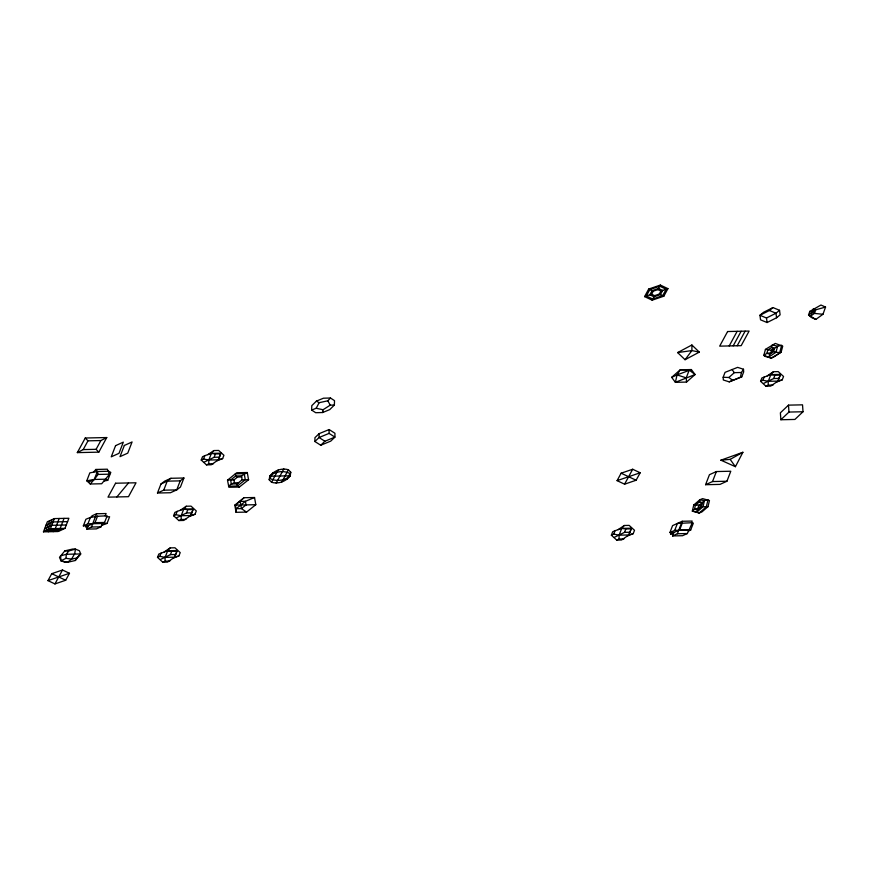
<?xml version="1.0" encoding="UTF-8"?>
<svg xmlns="http://www.w3.org/2000/svg" width="869" height="869" viewBox="0 0 869 869"><rect width="100%" height="100%" fill="white"/><g stroke="black" fill="none" stroke-linecap="round" stroke-linejoin="round"><path stroke-width="1.3" d="M314.904 441.517L314.936 437.672L319.097 433.674L329.112 429.547L334.945 433.262L334.913 437.118L330.763 441.115L320.737 445.243L314.904 441.517L319.053 437.52L329.079 433.392L334.913 437.118L324.887 441.246L320.737 445.243M319.097 433.674L319.053 437.52L324.887 441.246M329.079 433.392L329.112 429.547M162.764 562.2L167.543 562.102L174.669 557.159L177.222 550.533L167.674 550.74L158.799 554.064L157.517 557.387L162.764 562.2L165.067 561.157L165.11 557.377L167.674 550.74L170.194 547.883L174.962 547.785L180.209 552.608L178.927 555.921L173.572 558.028M178.84 520.553L183.609 520.455L190.735 515.523L193.298 508.886L183.739 509.093L177.167 511.374L174.875 512.417L173.594 515.741L178.84 520.553L181.132 519.51L181.176 515.73L183.739 509.093L186.259 506.236L191.039 506.138L196.285 510.961L195.004 514.274L189.648 516.382M206.474 464.872L211.243 464.763L218.369 459.831L220.932 453.194L211.373 453.401L204.802 455.682L202.51 456.725L201.228 460.049L206.474 464.872L208.766 463.829L208.81 460.038L211.373 453.401L213.893 450.555L218.673 450.446L223.92 455.269L222.638 458.593L217.283 460.689M616.718 540.094L621.585 539.986L628.852 534.956L631.459 528.189L621.715 528.395L615.024 530.731L612.667 531.795L611.363 535.174L616.718 540.094L619.065 539.03L619.108 535.163L621.715 528.395L624.29 525.495L629.156 525.387L634.511 530.307L633.197 533.685L627.755 535.825M765.893 386.194L770.716 386.097L777.929 381.1L780.514 374.387L770.846 374.593L761.874 377.961L760.581 381.317L765.893 386.194L768.218 385.141L768.261 381.306L770.846 374.593L773.399 371.715L778.233 371.606L783.545 376.483L782.241 379.84L776.821 381.969M236.064 512.308L235.553 505.106L244.037 497.72L254.541 497.513L255.801 504.704L246.557 512.102L236.064 512.308L234.804 505.117L244.037 497.72M311.645 410.07L311.797 405.66L316.425 401.109L323.431 398.208L330.47 398.013L334.522 400.652L334.369 405.052L329.742 409.603L322.736 412.514L315.697 412.71L311.645 410.07L316.186 408.245L323.04 409.755L330.231 405.15L334.369 405.052M322.736 412.514L323.04 409.755M75.342 560.494L76.537 558.094L80.719 553.955L66.381 554.27L60.537 555.888L61.015 560.809L67.532 562.308L71.627 559.093L74.701 553.586L75.473 549.132L72.659 549.045L64.849 550.859L59.472 557.398L61.015 560.809L65.925 558.322L66.381 554.27L68.77 550.946L75.473 549.132L79.383 550.718L80.719 553.955L75.342 560.494L67.532 562.308L64.719 562.221L61.091 560.755M269.194 479.753L269.748 476.234C273.898 470.574 281.675 467.685 288.443 469.76L290.778 472.28L290.224 475.788C286.075 481.448 278.297 484.348 271.53 482.262L269.194 479.753L273.051 472.66M157.517 557.387L159.82 556.334L165.11 557.377L174.669 557.159L177.222 550.533M173.594 515.741L175.896 514.698L181.176 515.73L190.735 515.523L193.298 508.886M201.228 460.049L203.531 459.006L208.81 460.038L218.369 459.831L220.932 453.194M611.363 535.174L613.71 534.109L619.108 535.163L628.852 534.956L631.459 528.189M760.581 381.317L762.906 380.264L768.261 381.306L777.929 381.1L780.514 374.387M691.366 369.553L677.049 374.919L675.387 382.327L686.532 382.078L695.081 374.528L691.366 369.553L680.221 369.792L671.672 377.352L675.387 382.327L695.081 374.528L689.215 370.096L680.221 369.792L677.049 374.919L671.672 377.352M729.2 381.86L740.399 377.222L741.463 372.497L743.484 369.227L737.618 367.37L725.05 372.345L723.149 377.287L723.345 379.992L729.2 381.86L741.768 376.874L743.679 371.932L743.484 369.227M693.766 504.998L692.311 511.124L699.176 513.036L701.946 511.895L708.007 506.67L709.462 500.544L702.597 498.632L699.838 499.762L693.766 504.998L700.414 505.204L701.946 503.89M701.359 506.464L706.312 506.877L708.029 499.675L704.444 500.653L702.304 502.499L701.359 506.464L697.438 509.853L696.916 512.004L699.176 513.036L706.312 506.877L708.007 506.67M697.438 509.853L694.45 509.277L695.396 505.313L699.317 501.924L699.838 499.762L704.444 500.653L702.988 506.779L696.916 512.004L692.311 511.124L694.45 509.277L698.035 508.3L698.719 505.41L702.163 503.064M699.795 507.811L700.414 505.204M765.448 349.371L763.829 355.367L764.872 356.323L771.314 358.104L774.246 356.714L781.122 352.173L782.73 346.166L775.257 343.429L765.448 349.371L771.531 350.283L774.377 348.947L771.607 347.491L767.783 350.011L766.892 353.346L763.829 355.367L771.314 358.104L781.122 352.173M769.815 354.161L769.098 356.822L775.984 352.282L779.721 352.542L781.687 345.21L777.592 346.275L774.529 348.295L773.638 351.63L769.815 354.161L766.892 353.346L772.161 352.608L772.932 349.903M770.988 352.282L771.531 350.283L773.823 348.762M809.843 311.341L808.55 314.936L811.211 317.381L815.795 319.434L822.965 314.285L825.55 307.083L820.966 305.03L809.843 311.341L814.427 313.394L822.965 314.285M43.45 531.85L47.35 521.758L54.345 518.587L68.879 518.272L64.99 528.363L57.984 531.535L43.45 531.85L50.456 528.678L64.99 528.363M49.674 520.705L45.785 530.796L60.319 530.481M52.01 519.64L48.121 529.732L62.655 529.417M50.456 528.678L54.345 518.587M59.19 518.478L55.301 528.569L48.295 531.741M64.034 518.369L60.146 528.471L53.139 531.643M93.428 472.215L95.872 469.445L107.311 469.195L109.548 474.181L101.684 483.751L90.257 484L86.77 480.796L89.833 472.855L97.35 471.509L108.788 471.259L110.797 472.399L107.734 480.34L104.084 481.002M95.872 469.445L97.35 471.509L94.286 479.449L90.257 484M83.337 525.897L85.901 519.26C92.516 516.067 99.881 516.164 107.148 515.817L104.584 522.454L102.281 523.496L101 526.81L96.394 528.895L86.835 529.112L88.117 525.788L83.337 525.897L87.943 523.811L107.061 523.388L109.613 516.751L106.757 516.816M87.736 526.788L85.814 526.831L86.205 525.843M87.943 523.811L90.506 517.174M91.451 517.153L91.962 515.838L96.568 513.753L106.116 513.536L105.214 515.882M86.835 529.112L91.441 527.016L96.568 513.753M85.814 526.831L95.025 522.66L97.589 516.023M157.474 493.016L160.95 484L164.675 481.133L170.932 478.287L183.924 478.004L180.448 487.031L176.722 489.899L170.465 492.734L157.474 493.016L163.839 490.094M183.924 478.004L180.209 480.872L176.722 489.899L163.73 490.181L167.217 481.154L170.932 478.287M159.82 556.334L161.102 553.021M175.896 514.698L177.167 511.374M203.531 459.006L204.802 455.682M160.504 559.462L170.443 554.618L171.725 551.304L176.494 551.196M176.581 517.815L186.509 512.971L187.791 509.658L192.57 509.549M204.215 462.123L214.143 457.279L215.425 453.966L220.205 453.857M613.71 534.109L615.024 530.731M614.416 537.292L624.539 532.36L625.854 528.971L630.72 528.863M686.532 382.078L686.228 377.841L689.215 370.096M669.912 532.556L674.713 530.372L677.385 523.464L692.332 522.703L687.357 533.533L682.545 535.717L672.563 535.934L673.899 532.469L669.912 532.556L672.584 525.615L682.187 521.27L692.169 521.052L691.528 522.714M673.334 533.924L670.531 533.99L671.096 532.523M672.563 535.934L677.375 533.751L682.187 521.27M670.531 533.99L679.677 529.851L682.35 522.921M705.585 484.706L709.441 474.702L716.382 471.552L730.786 471.237L726.929 481.241L719.988 484.391L705.585 484.706L712.526 481.556L726.929 481.241M688.291 531.111L690.692 530.025L693.364 523.095L692.169 523.116M712.526 481.556L716.382 471.552M762.906 380.264L764.209 376.907M763.601 383.425L773.66 378.526L774.952 375.169L779.786 375.06M735.413 466.696L742.886 452.282L720.89 460.179L735.413 466.696L730.156 459.386L720.89 460.179M316.186 408.245L319.14 402.705L327.819 400.794L330.47 398.013M77.319 452.619L85.26 438.009L106.757 437.541L98.816 452.152L77.319 452.619L83.207 449.599L96.101 449.316L98.816 452.152M83.207 449.599L87.975 440.833L100.869 440.55L106.757 437.541M96.101 449.316L100.869 440.55M47.969 580.633L51.749 573.681L62.503 570.01L69.477 573.29L65.696 580.253L54.943 583.925L47.969 580.633L69.477 573.29M54.943 583.925L62.503 570.01M271.53 482.262L278.21 469.988M276.136 483.099L283.837 468.923M281.762 482.034L288.443 469.76M286.922 479.362L290.778 472.28M644.581 296.611L648.687 289.062L660.364 285.075L667.935 288.649L663.829 296.199L652.152 300.185L644.581 296.611L651.587 294.222L653.227 291.202L657.898 289.605L660.364 285.075M652.152 300.185L654.618 295.656L659.289 294.059L660.929 291.039L667.935 288.649M617.088 480.655L621.139 473.192L632.686 469.249L640.171 472.779L636.108 480.242L624.572 484.185L617.088 480.655L640.171 472.779M624.572 484.185L632.686 469.249M729.21 345.927L737.151 331.328M733.197 345.84L741.138 331.241M737.184 345.764L745.124 331.154M685.054 359.712L691.93 350.565L691.876 344.993L677.635 352.586L685.054 359.712L699.295 352.119L691.876 344.993M109.548 474.181L98.11 474.431L94.286 479.449L88.779 481.947M116.859 496.959L128.503 482.958M788.487 405.139L780.384 412.818L780.873 419.749L794.907 419.445L803.01 411.754L802.532 404.835L788.487 405.139L788.976 412.058L780.873 419.749M723.149 377.287L728.885 377.472L734.348 372.649L741.463 372.497M269.748 476.234C274.897 471.411 283.87 470.075 290.04 473.627L290.224 475.788C285.075 480.611 276.103 481.947 269.933 478.395L269.748 476.234L290.224 475.788M779.526 310.287L775.984 313.231L766.491 318L759.93 315.273L769.423 310.505L772.965 307.572L779.526 310.287L780.123 314.839L776.582 317.772L767.088 322.54L760.538 319.825L759.93 315.273L763.471 312.34L772.965 307.572M207.821 454.639L213.893 450.555M180.187 510.331L186.259 506.236M164.1 551.989L170.194 547.883M767.251 375.853L773.399 371.715M618.065 529.677L624.29 525.495M241.767 476.951L237.574 477.027L233.891 479.97L227.493 480.101L228.873 487.259L239.333 487.053L248.675 479.677M227.613 480.101L235.314 473.844L244.222 473.659L245.275 479.753L237.454 486.021L237.074 483.87L238.584 482.762L234.402 482.838L231.317 483.979L230.633 480.046L235.695 475.995L241.452 475.875L247.285 472.53L248.545 479.688L242.136 479.818L237.074 483.87L231.317 483.979L228.558 486.195L237.454 486.021L239.333 487.053M730.156 459.386L742.886 452.282M46.046 525.126L53.052 521.943L67.586 521.628M44.754 528.482L51.749 525.311L66.283 524.995M160.95 484L167.217 481.154L180.209 480.872M107.061 523.388L101.51 525.495M254.541 497.513L245.416 501.315L236.183 508.702L241.43 508.604L246.557 512.102M218.369 459.831L222.638 458.593M190.735 515.523L195.004 514.274M777.929 381.1L782.241 379.84M174.669 557.159L178.927 555.921M628.852 534.956L633.197 533.685M825.55 307.083L815.719 309.798L808.55 314.936L815.795 319.434M740.399 377.222L741.768 376.874M76.537 558.094L71.627 559.093L65.925 558.322M86.77 480.796L94.286 479.449L105.725 479.199L107.734 480.34M677.635 352.586L691.93 350.565L699.295 352.119M234.022 479.97L234.402 482.838M773.66 378.526L778.483 378.417M768.218 385.141L773.052 385.032M788.976 412.058L803.01 411.754M214.143 457.279L218.923 457.181M208.766 463.829L213.546 463.72M186.509 512.971L191.289 512.873M181.132 519.51L185.912 519.412M95.025 522.66L104.584 522.454M91.441 527.016L101 526.81M679.677 529.851L689.649 529.634M674.713 530.372L690.692 530.025M624.539 532.36L629.417 532.252M677.375 533.751L687.357 533.533M619.065 539.03L623.931 538.921M170.443 554.618L175.223 554.509M165.067 561.157L169.846 561.059M247.285 472.53L236.824 472.725L235.314 473.844L235.695 475.995L237.574 477.027M255.801 504.704L234.804 505.117M64.849 550.859L68.77 550.946M770.846 374.593L774.952 375.169M211.373 453.401L215.425 453.966M621.715 528.395L625.854 528.971M183.739 509.093L187.791 509.658M167.674 550.74L171.725 551.304M702.304 502.499L699.317 501.924L701.576 502.955M698.035 508.3L699.013 508.484M774.529 348.295L771.607 347.491L772.324 344.819L777.592 346.275L775.984 352.282L773.638 351.63M677.049 374.919L686.228 377.841M769.423 310.505L775.984 313.231L776.582 317.772M657.898 289.605L660.929 291.039M648.687 289.062L653.227 291.202M659.289 294.059L663.829 296.199M651.587 294.222L654.618 295.656M621.139 473.192L636.108 480.242M51.749 573.681L65.696 580.253M316.425 401.109L319.14 402.705M728.885 377.472L732.632 380.307M85.26 438.009L87.975 440.833M731.97 369.477L734.348 372.649M327.819 400.794L330.231 405.15M97.35 471.509L98.11 474.431M241.452 475.875L242.136 479.818M766.491 318L767.088 322.54M813.427 308.767L810.842 315.968L814.427 313.394L815.719 309.798L813.427 308.767M115.566 445.656L111.254 456.833L118.999 453.325L123.311 442.147L115.566 445.656M124.332 445.471L120.009 456.649L127.765 453.129L132.077 441.952L124.332 445.471M115.566 483.229L107.995 497.144L128.471 496.699L136.031 482.784L115.566 483.229M649.827 289.594L646.33 296.014L652.771 299.055L662.689 295.666L666.186 289.247L659.745 286.216L649.827 289.594M652.098 290.67L649.838 294.819L653.999 296.785L660.418 294.591L662.678 290.442L658.517 288.475L652.098 290.67M727.614 331.534L719.673 346.144L741.17 345.677L749.111 331.067L727.614 331.534M246.046 504.9L241.43 508.604L240.17 501.413L245.416 501.315L246.046 504.9"/></g></svg>
